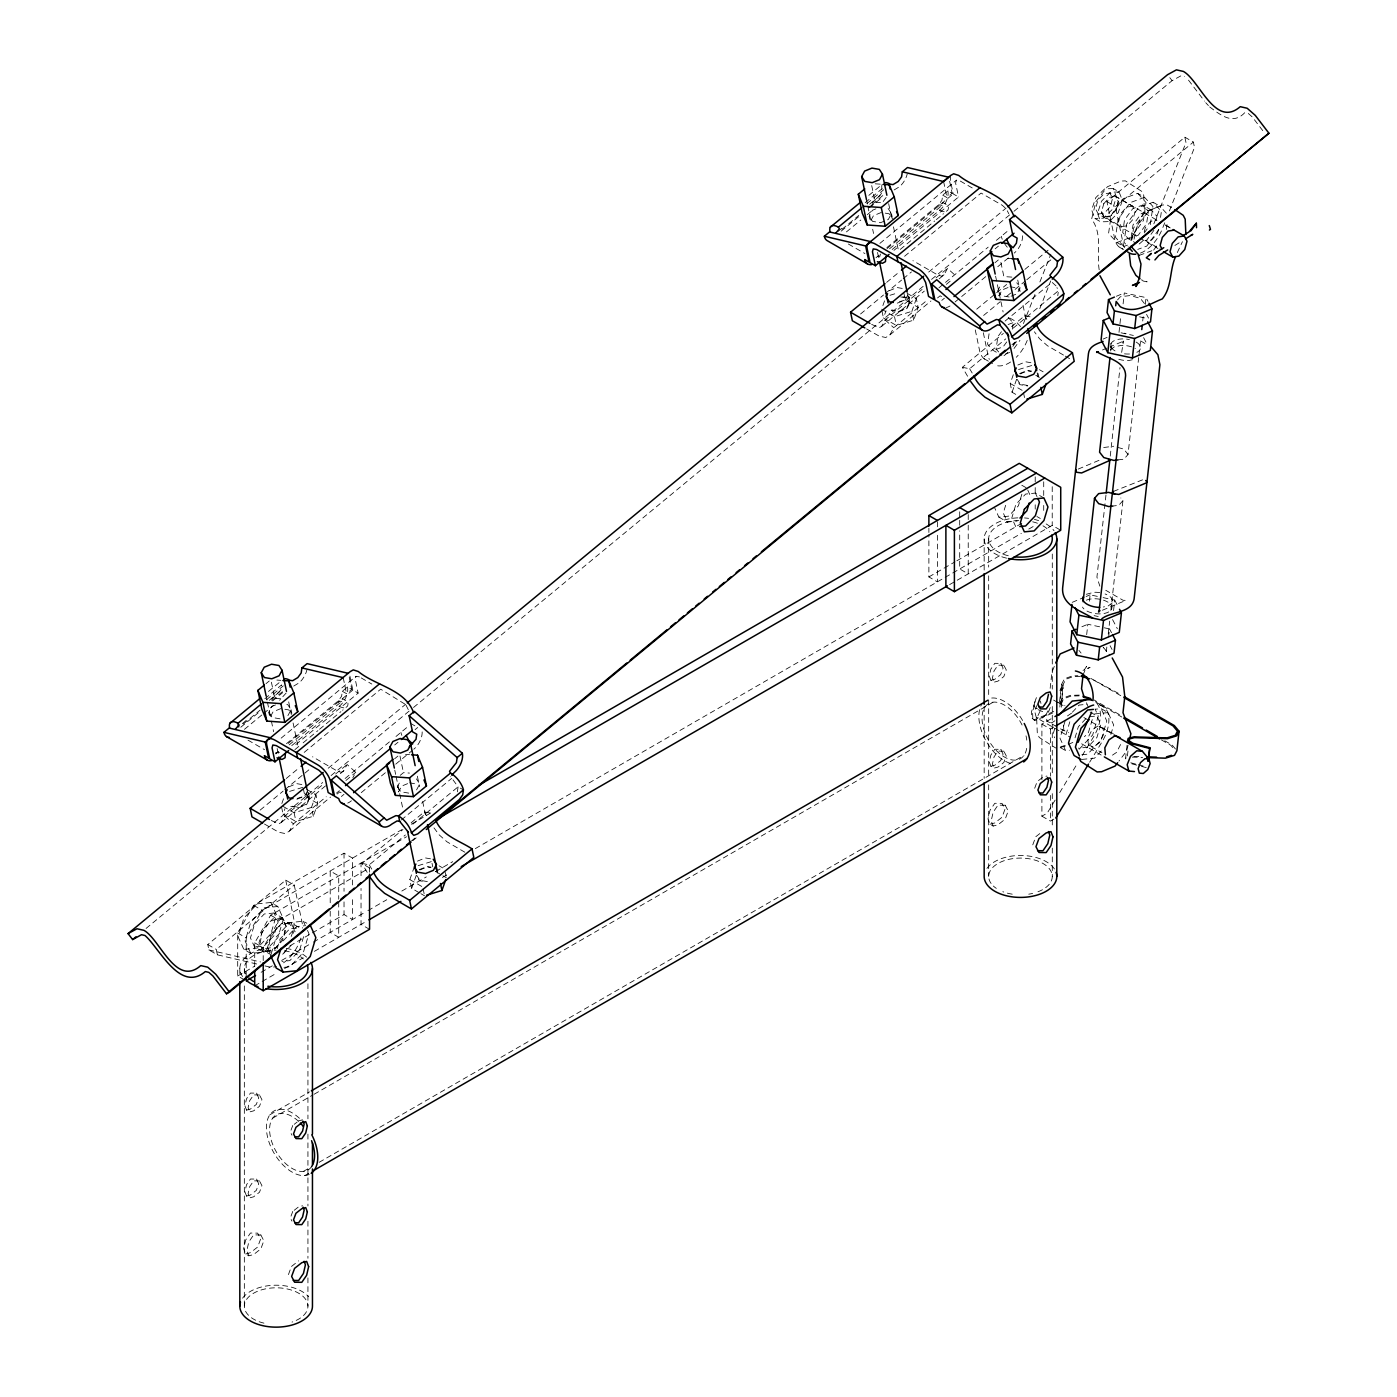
<?xml version="1.0" encoding="UTF-8"?>
<svg xmlns="http://www.w3.org/2000/svg" width="1397" height="1397" viewBox="0 0 1397 1397"><rect width="100%" height="100%" fill="white"/><g stroke="black" fill="none" stroke-linecap="round" stroke-linejoin="round"><path stroke-width="0.75" stroke-dasharray="5 3.75" d="M244.492 979.908L237.7 975.979L237.7 933.004L253.643 905.378L344.029 853.2L352.533 858.107L352.533 885.628M246.204 976.59L246.204 937.911L262.147 910.285L401.83 829.643M254.708 966.462L254.708 942.835L270.651 915.21L406.562 836.733M263.212 960.63L263.212 947.742L279.173 920.117L369.559 867.921L369.559 872.165M330.216 911.228L330.216 932.393L338.72 937.3L338.72 901.309M330.216 902.759L330.216 870.995L338.72 875.919L338.72 899.197M937.387 535.278L937.387 581.851L928.883 576.926L928.883 534.597M928.883 532.484L928.883 528.241M937.387 526.809L937.387 520.452M349.914 676.113L352.83 690.031L358.138 693.104L293.58 746.452M950.624 175.481L950.309 180.003L953.225 193.921L958.534 196.994L893.975 250.342M1050.16 688.337L1051.941 672.184L1054.945 664.815M1059.572 701.87L1061.476 684.547L1064.497 678.732L1072.582 675.834L1077.89 675.711M1059.869 707.057L1061.476 684.547M1062.977 684.74L1061.388 707.284L1062.977 684.74L1065.841 679.239L1073.28 676.585L1081.261 676.375M1110.615 347.696L1111.086 343.365M1110.72 350.996L1111.436 344.535M1089.416 601.164L1090.114 594.825L1098.321 596.589M1119.014 332.364L1120.865 315.478M1086.674 634.657L1087.826 624.267L1099.666 626.799M1123.101 303.865L1124.306 292.951L1146.011 297.596L1147.985 301.368M1105.97 495.009L1096.924 577.118L1099.858 586.164M1110.248 456.12L1120.01 367.533M1121.669 352.393L1123.485 341.025L1122.647 342.317L1124.009 340.938L1110.318 346.683M1106.826 647.021L1106.354 651.334L1103.193 647.317M1108.24 634.098L1109.672 621.194M1110.859 610.419L1122.944 500.615L1120.831 497.943M1117.879 459.927L1123.904 459.176L1128.025 454.479L1138.695 357.597M1138.922 355.449L1140.825 338.214M1142.711 320.996L1143.2 316.682M1111.436 609.441L1112.152 602.928A15.035 7.439 6.3 0 0 1105.097 593.969M1108.624 637.242L1109.532 628.912L1101.639 627.236M1145.278 304.354L1146.011 297.596M1113.566 610.646L1114.719 600.099L1100.365 597.025M1127.047 745.23L1125.371 760.387L1126.052 757.82M1127.414 755.952L1128.374 747.29M293.545 933.266L294.138 929.092L288.428 922.841L279.906 917.934L270.023 921.566L261.745 932.952L259.929 945.42L265.657 951.671L272.467 955.6M342.317 691.253L346.561 693.715L351.765 689.42L347.504 686.957L342.317 691.253L341.584 696.3L338.231 700.91L285.721 744.304M457.36 791.855L458.094 786.825L450.672 776.662M868.864 195.353L882.275 184.264A15.035 6.653 50.4 0 0 881.978 188.805L881.245 193.834L871.501 203.735M942.713 195.143L946.956 197.606L952.16 193.31L947.899 190.848L942.713 195.143L941.98 200.19L938.627 204.8L886.117 248.195M989.059 333.796L987.557 344.186L993.284 350.437L1001.789 355.344M1012.354 329.186L1013.262 322.951L1007.534 316.7L1016.038 321.607L1021.766 327.858M1057.756 295.745L1058.245 292.392M1131.203 237.438L1133.002 224.969L1141.279 213.584L1151.18 209.952L1156.908 216.203L1156.297 220.359M1131.78 240.214L1133.543 228.113L1145.592 211.541L1159.999 206.25L1168.329 215.348M1150.29 224.603L1152.909 206.442L1144.58 197.344L1137.664 193.362L1123.258 198.636L1111.209 215.225L1108.572 233.386L1116.919 242.484L1123.817 246.466L1127.431 245.156M1160.54 217.408L1161.413 211.366L1153.084 202.251L1138.677 207.542L1126.628 224.131L1123.991 242.275L1128.165 246.832M1166.285 229.475L1167.455 221.407M1034.356 704.891L1032.575 712.208L1032.837 718.669M1134.05 239.166L1137.368 225.668L1148.893 210.685L1162.356 205.027L1166.827 204.8L1171.612 207.577M1128.043 745.3L1126.628 751.08L1118.945 761.068M279.487 752.319L275.873 752.442L276.606 756.004M289.144 744.898L341.671 701.504L342.422 698.622L347.748 701.696A15.035 6.653 50.4 0 1 347.451 706.218L342.527 710.287M359.431 676.899L355.991 676.288L355.222 679.186L358.138 693.104M880.459 254.044L879.691 256.926L876.268 256.332M889.54 248.788L942.067 205.394L942.818 202.513L948.144 205.586A15.035 6.653 50.4 0 1 947.847 210.109L942.923 214.178M972.225 187.949L959.826 180.789L956.386 180.178L955.618 183.077L958.534 196.994M1103.84 203.648L1101.412 212.204L1104.136 217.443L1110.248 216.518L1116.168 209.952L1118.421 201.605L1115.505 196.383L1132.513 206.197L1135.167 211.296L1132.984 219.399L1127.239 225.755L1121.32 226.663L1104.311 216.832L1101.657 211.75M1118.141 201.465L1115.959 209.567L1110.231 215.941L1104.311 216.832M1144.23 231.64L1145.313 227.589L1151.058 221.215L1156.978 220.324M1158.532 229.475L1157.432 233.526L1151.704 239.882L1145.784 240.79L1161.099 249.626M271.228 953.837L276.274 936.863L289.808 922.561L303.341 921.234L306.799 923.225M277.13 948.755L280.029 939.028L289.808 928.708L299.569 927.748L291.065 922.823L281.286 923.801L271.524 934.122L267.473 947.742L269.9 953.103M303.62 936.688L299.569 950.309L289.808 960.63L281.984 961.415M1005.63 505.295L1003.308 513.083L1007.359 522.041L1017.138 521.064M1021.871 494.154L1018.396 505.836L1008.634 516.157L998.855 517.117L994.804 508.176M1054.752 728.57L1053.076 734.228L1054.683 737.756M1065.038 721.236L1059.991 738.21L1065.597 750.608L1069.456 750.224M1065.981 734.752L1069.823 721.795M1075.044 737.808L1078.344 726.702L1086.307 718.302M1092.279 719.577L1088.42 732.534L1084.439 736.743M1110.877 734.438L1113.688 725.008L1108.083 712.627L1101.168 708.628L1095.37 709.205M281.862 803.502L284.412 796.22M306.729 789.41L315.949 794.736L317.783 803.519L313.312 816.25L295.954 821.558L283.05 814.102L284.971 808.636M313.312 816.25L311.479 807.466L315.949 794.736M419.048 892.613L411.661 888.352L409.827 879.569L414.298 866.838M411.661 888.352L416.131 875.622L419.432 880.739L425.369 881.769M882.887 305.576L884.807 300.111M907.124 293.3L916.345 298.626L918.178 307.41L913.708 320.14L896.35 325.449L883.445 317.992L886.012 310.71M913.708 320.14L911.874 311.356L916.345 298.626M1015.741 394.373L1012.057 392.243L1010.223 383.459L1014.065 372.545M1012.057 392.243L1016.527 379.513L1019.827 384.629L1027.738 385.991M292.759 1125.476L290.332 1132.041L291.956 1135.185M292.759 1211.426L290.332 1217.992L291.956 1221.135M288.428 1274.605L291.414 1266.503L298.626 1260.845M1034.688 702.307L1037.115 695.723M1034.688 788.257L1037.115 781.674L1042.965 777.081L1046.894 776.034M1032.767 844.853L1035.753 836.751L1040.084 833.363M1037.307 704.612L1034.671 711.317L1036.33 717.639L1058.996 730.718M1050.23 707.581L1048.256 712.627L1041.97 718.18L1036.33 717.639M1023.425 323.598L1035.177 293.859M1039.892 281.967L1050.858 254.202M1039.77 308.685L1050.736 280.919M1153.852 223.834L1185.983 142.546L1184.866 137.185L1106.913 201.605L1114.754 239.079A30.07 17.358 -60 0 0 1122.839 248.945M1164.714 222.804L1162.356 228.759A30.07 17.358 -60 0 1 1139.62 253.398M1169.411 210.912L1194.505 147.453L1193.37 142.092L1184.866 137.185M1083.059 674.995L1086.604 666.299L1084.351 669.827L1090.062 667.382L1083.042 670.35M1130.889 240.528L1144.387 210.51L1143.724 195.213L1141.751 191.372L1125.353 180.859L1120.883 181.086L1107.419 186.744L1095.894 201.727L1091.633 219.085C1103.211 235.133 1095.999 253.625 1099.474 271.42M1177.304 252.578L1182.438 241.698M1040.084 711.108L1036.661 718.355L1037.325 733.652L1039.298 737.494L1055.695 747.989M1047.994 710.863L1046.353 714.024L1046.877 720.992L1058.786 727.872M1120.569 744.531L1116.482 752.442L1110.196 756.685M1060.079 702.586L1062.349 698.221L1070.434 695.339L1079.27 695.095M1060.847 704.228L1063.693 698.744L1071.132 696.073L1079.113 695.863M280.937 708.558L273.079 711.772L269.9 717.674L268.783 712.313L271.961 706.411L277.846 704.001M287.904 715.631L291.082 709.711L287.73 704.577L283.766 703.896M306.764 788.257L308.964 798.805L305.995 804.305L298.679 807.291L291.275 806.017M296.897 799.259L304.738 796.046L307.916 790.143L309.715 798.717L306.537 804.62L298.679 807.815L290.768 806.453M407.627 783.647L401.742 786.057L398.564 791.959L397.447 786.598L400.625 780.696M416.568 789.899L419.746 783.996L416.393 778.862M881.332 212.449L873.474 215.662L870.296 221.564L869.178 216.203L872.357 210.301L878.242 207.891M888.125 208.467L891.478 213.601L888.3 219.521L880.459 222.717L872.531 221.355L869.178 216.203M897.293 303.149L905.134 299.936L908.312 294.034L910.111 302.608L906.932 308.51L899.074 311.706L891.164 310.344M907.596 294.261L909.36 302.695L906.391 308.196L899.074 311.182L891.67 309.907M1008.023 287.538L1002.138 289.947L998.96 295.85L997.842 290.489L1001.02 284.586M271.262 820.493L278.789 823.828L281.251 822.484L284.744 816.04L322.497 784.852M264.47 824.038L278.754 832.228L285.39 833.607L289.511 831.023L293.405 823.863L326.234 796.744M340.327 773.659L343.61 770.952L347.12 764.508L355.781 772.331L352.847 777.692M871.658 324.383L879.184 327.719L881.647 326.374L885.139 319.93L924.535 287.38M866.646 328.941L879.15 336.101L885.785 337.498L889.906 334.913L893.801 327.754L926.63 300.617M939.081 278.911L944.005 274.842L947.515 268.399L956.177 276.222M1055.137 800.097L1047.226 813.106L1041.9 816.18L1041.9 799.049M1059.659 792.658L1077.751 762.884M1082.273 755.445L1093.572 736.848A30.07 17.358 -60 0 0 1096.523 702.988L1105.027 707.912M1089.643 762.221L1102.076 741.755A30.07 17.358 -60 0 0 1097.431 704.612M1035.125 701.678L1031.51 711.597L1031.772 718.058L1034.967 720.485L1055.032 712.051M286.158 693.017L279.627 700.264M284.062 952.964L288.795 946.45M883.218 201.517L886.554 196.907M1001.422 331.753L997.877 336.625L996.061 349.093L998.925 352.219M1006.731 341.933L1003.186 346.805L993.284 350.437M1014.047 348.464L1019.967 340.327M1144.265 232.897L1147.88 227.921M1153.922 230.295L1146.815 240.057L1142.868 241.506M1158.794 229.527L1146.745 246.099L1137.734 249.399M1153.66 250.08L1157.275 245.121M1059.886 690.362L1062.017 687.568M1061.179 690.886L1063.536 687.795M1117.548 299.918L1120.289 296.793L1130.33 295.518L1140.406 298.417L1144.614 303.76M1122.944 500.615L1118.822 505.295L1112.798 506.063M1103.665 203.84L1109.585 197.274L1115.697 196.348M283.172 940.845L296.705 926.56L304.441 925.792M282.683 954.238L291.065 945.402M1072.355 712.208L1079.13 705.066L1086.866 704.298M1079.13 749.263L1092.664 734.979L1098.269 716.12L1095.056 709.03M1101.307 751.027L1094.55 758.169L1081.016 759.514M1086.272 594.301L1093.729 592.311A15.035 7.439 6.3 0 1 1101.482 592.922M266.006 683.657L269.254 680.985M268.468 691.463L281.88 680.374M264.819 698.762L281.583 684.914L280.849 689.943L271.105 699.845M865.214 202.652L881.978 188.805M266.495 699.74L283.259 685.875M866.891 203.613L883.655 189.765M269.219 700.334L282.631 689.245M869.615 204.224L883.026 193.135M242.327 723.629L247.112 719.665M837.921 231.483L842.723 227.519M243.305 723.995L260.069 710.147M271.804 700.438L283.539 690.747M842.024 229.265L858.788 215.417M872.199 204.329L883.934 194.637M868.707 207.629L875.186 202.268L881.175 202.687M240.79 727.243L260.907 710.619M272.642 700.927L282.7 692.615M841.186 231.134L859.626 215.906M869.685 207.594L883.096 196.506M244.44 729.339L262.025 714.81M263.631 713.483L273.218 705.555M846.425 231.902L860.831 220.01M867.223 214.736L873.614 209.445M281.146 738.14L355.991 676.288M879.883 243.392L956.386 180.178M275.611 753.839L278.579 751.376M288.271 743.379L352.83 690.031M876.006 257.729L878.975 255.267M887.025 248.614L953.225 193.921M291.763 745.596L339.349 706.253A15.035 8.679 -60 0 0 347.504 686.957M892.159 249.487L939.744 210.144A15.035 8.679 -60 0 0 947.899 190.848M294.924 749.613L301.49 744.199M303.132 742.837L317.905 730.631M319.546 729.269L340.885 711.649M900.244 249.434L934.715 220.97M936.357 219.608L941.281 215.54M304.179 752.389L380.7 689.175L404.676 703.948M904.575 256.28L981.096 193.065L1002.348 205.342L1006.434 209.079L1008.791 213.758M286.263 778.478L299.395 767.617M886.658 282.369L899.79 271.507M260.156 810.103L283.137 791.104M284.778 789.759L311.042 768.053M860.552 313.993L883.533 294.994M885.174 293.649L901.589 280.081M903.23 278.719L911.438 271.944M328.225 768.228L405.601 704.298M928.691 272.048L1006.067 208.118M146.074 928.446L322.69 782.512M331.089 775.562L411.836 708.855M413.512 707.476L923.155 286.35M931.555 279.4L1012.301 212.693M1013.978 211.296L1172.083 80.659L1180.989 75.805L1184.464 76.591M335.629 773.99L347.12 764.508M936.025 277.881L947.515 268.399M281.251 822.484L325.553 785.865M881.647 326.374L924.308 291.117M345.111 778.496L389.431 741.877M395.997 736.463L408.343 726.248M938.941 287.817L943.866 283.748M945.507 282.386L988.185 247.129M996.393 240.336L1008.739 230.138M345.932 780.469L355.781 772.331M946.328 284.359L951.252 280.291M289.511 831.023L330.53 797.111M889.906 334.913L930.926 301.001M336.433 793.129L339.401 790.667M394.74 744.95L398.023 742.244M995.135 248.841L998.418 246.134M337.131 794.055L339.733 791.907L342.562 793.531M415.084 729.636L417.686 727.488M937.527 297.945L940.129 295.797L942.958 297.421M341.392 796.5L343.976 794.352M941.788 300.39L944.372 298.242M394.618 758.798L397.901 756.091M995.013 262.688L998.296 259.982M361.264 792.64L385.886 772.297M395.735 764.159L412.15 750.591M955.094 301.944L960.018 297.875M961.66 296.531L986.282 276.187M997.772 266.687L1009.263 257.188M400.223 775.335L403.454 772.663L409.461 773.082M256.681 963.982L217.391 954.832L208.886 949.925L207.769 944.564L285.739 880.145L294.243 885.052L302.084 922.544A30.07 17.358 -60 0 1 302.555 928.114M976.747 309.156L994.996 294.069M996.655 292.706L1006.608 284.482M1024.857 269.411L1048.082 250.22M217.391 954.832L216.273 949.471L294.243 885.052M983.61 315.443L1000.182 301.735M1006.818 296.251L1013.454 290.768M1015.113 289.389L1025.066 281.164M1026.725 279.802L1051.609 259.231M1124.48 247.74A30.07 17.358 -60 0 1 1123.258 244.004L1115.417 206.512L1193.37 142.092M401.358 819.952L451.65 778.391M1005.107 321.066L1052.046 282.281L1056.149 286.018M367.184 872.339L361.945 863.433L402.965 829.521M411.172 822.746L424.304 811.901L431.621 813.281M967.58 376.23L962.341 367.324L1003.36 333.412M1011.568 326.636L1024.699 315.774L1030.183 316.822M412.831 824.23L458.094 786.825L463.42 789.881M1013.227 328.103L1058.489 290.698L1056.918 287.59M361.945 863.433L369.245 864.83L405.357 834.987M962.341 367.324L969.64 368.721L1005.753 338.877M411.521 840.889L414.874 838.113M1011.987 344.71L1015.357 341.933M412.796 840.662L416.166 837.886M1013.262 344.5L1016.632 341.706M1110.371 349.861L1114.212 346.91L1120.918 345.443A15.035 7.439 6.3 0 1 1135.394 348.534M1112.152 602.928L1108.31 605.896L1103.386 606.997M294.226 1124.323L297.159 1122.018M294.226 1210.273L298.626 1206.816L302.538 1205.768M1054.857 720.8L1051.697 722.913L1046.877 720.992M1067.448 715.928L1073.752 711.684M1174.877 245.47L1182.037 241.017M894.132 189.957L899.336 186.814A15.035 8.679 -60 0 0 907.229 174.031M293.737 686.067L298.941 682.923A15.035 8.679 -60 0 0 306.834 670.141M411.259 824.213L433.873 811.151M237.7 975.979L254.481 966.287M289.93 945.821L310.448 933.982M312.317 932.899L344.029 914.581L352.533 919.505L352.533 896.21M928.883 576.926L954.989 561.856M956.858 560.773L1022.15 523.072M261.134 972.277L272.328 965.816M281.653 960.42L311.496 943.202M313.365 942.119L366.014 911.717M367.9 910.634L386.742 899.755M401.83 891.042L426.329 876.897M435.759 871.449L452.715 861.67M475.329 848.608L1021.329 533.375M1028.786 529.061L1036.26 524.766M254.708 985.811L260.313 982.58M262.165 981.497L277.095 972.871M284.551 968.575L303.219 957.801M314.412 951.34L366.992 920.99M442.378 877.456L448.035 874.19M949.611 584.61L1052.22 525.359L1060.725 530.266M269.848 1114.789L309.54 1091.878M272.607 1118.211L312.963 1094.916M314.185 1094.218L993.284 702.132M1041.9 779.77L1041.9 724.1L1053.076 717.639M1041.9 724.1L1050.422 729.007L1054.141 726.859M303.324 1171.437L308.999 1168.154M319.127 1162.321L1024.001 755.358M304.93 1175.541L308.702 1173.358M1041.9 816.18L1050.422 821.087L1055.73 818.031M944.005 274.842L941.543 276.187L937.544 274.877L912.922 260.663M343.61 770.952L341.147 772.297L337.148 770.987L312.526 756.772M1116.395 296.269L1124.306 292.951M1103.089 339.069L1107.07 337.393M1102.477 349.983L1108.362 347.521M1078.257 469.06L1101.727 459.194M1113.514 491.377L1143.025 479.642M1072.197 602.351L1084.142 597.34M1086.133 596.502L1090.114 594.825M1102.425 610.227L1125.912 600.361L1123.136 600.308L1105.76 590.285M1081.889 626.764L1087.826 624.267M1053.775 711.527L1033.92 719.874L1034.967 720.485M1060.166 747.779L1073.629 742.121M889.191 290.733L897.031 287.52L902.968 288.55M1011.079 296.199L1016.964 293.789L1020.142 287.887L1016.789 282.753M1017.854 365.019L1025.695 361.806L1031.65 362.836M1019.635 373.575L1027.494 370.38L1031.457 371.061M1020.177 373.89L1027.494 370.886L1031.196 371.532M288.795 786.843L296.635 783.63L302.573 784.66M417.459 861.128L425.299 857.915L431.254 858.945M419.24 869.685L427.098 866.489L431.062 867.17M419.781 869.999L427.098 866.996L430.8 867.642M1144.58 197.344L1130.173 202.635L1118.124 219.207L1115.487 237.368L1123.817 246.466M1151.18 209.952L1142.676 205.045L1132.775 208.659L1124.498 220.062L1122.699 232.531L1128.409 238.782L1135.22 242.711M1116.919 242.484L1131.326 237.193L1143.375 220.621L1145.994 202.46L1137.664 193.362M1128.409 238.782L1138.311 235.15L1146.588 223.764L1148.386 211.296L1142.676 205.045M1139.236 255.372L1151.844 250.744M1008.128 324.506L1016.038 321.607M1005.753 353.895L1009.717 352.446M288.428 922.841L278.527 926.473L270.25 937.858L268.434 950.344L271.297 953.47M265.657 951.671L275.558 948.057L283.835 936.654L285.634 924.185L279.906 917.934M889.941 295.291L897.66 292.933M899.493 301.717L905.273 299.953L918.178 307.41M881.612 309.208L894.517 316.665L911.874 311.356M1018.553 369.541L1032.051 365.42M289.546 791.4L303.044 787.279M297.177 798.42L304.878 796.063L317.783 803.519M283.067 806.383L294.121 812.775L311.479 807.466M418.157 865.651L431.656 861.53M990.892 680.322L994.804 679.274L1000.654 674.681L1003.081 668.098L1000.654 663.4L994.804 663.313L990.892 669.041L989.268 676.078L990.892 680.322L994.07 682.173L997.999 681.125L1003.849 676.515L1006.277 669.949L1003.849 665.234L1000.654 663.4M990.892 766.272L994.804 765.224L1000.654 760.632L1003.081 754.048L1000.654 749.351L994.804 749.263L990.892 754.991L989.268 762.029L990.892 766.272L994.07 768.106L997.999 767.075L1003.849 762.465L1006.277 755.899L1003.849 751.184L1000.654 749.351M989.984 824.213L994.804 822.938L1002.016 817.28L1005.002 809.177L1002.016 803.38L994.804 803.292L989.984 810.33L987.993 818.991L989.984 824.213L993.18 826.064L997.999 824.771L1005.211 819.113L1008.197 811.011L1005.211 805.231L1002.016 803.38M246.536 1110.074L250.447 1109.026L256.315 1104.416L258.742 1097.85L256.315 1093.135L250.447 1093.065L246.536 1098.775L244.912 1105.83L246.536 1110.074L249.731 1111.907L253.643 1110.859L259.51 1106.267L261.938 1099.683L259.51 1094.986L256.315 1093.135M298.626 1120.865L302.538 1119.818M246.536 1196.024L250.447 1194.976L256.315 1190.366L258.742 1183.8L256.315 1179.085L250.447 1179.016L246.536 1184.726L244.912 1191.781L246.536 1196.024L249.731 1197.858L253.643 1196.81L259.51 1192.217L261.938 1185.634L259.51 1180.936L256.315 1179.085M245.645 1253.965L250.447 1252.672L257.659 1247.015L260.663 1238.929L257.659 1233.132L250.447 1233.027L245.645 1240.082L243.637 1248.743L245.645 1253.965L248.823 1255.816L253.643 1254.523L260.855 1248.866L263.841 1240.763L260.855 1234.965L257.659 1233.132M1132.356 359.762L1128.793 360.496A15.035 7.439 6.3 0 1 1117.425 358.837M1156.472 219.888L1109.847 192.978L1103.735 193.904L1097.815 200.47L1095.562 208.817L1098.304 214.073L1157.903 248.491M1132.513 206.197L1126.593 207.105L1120.865 213.462L1118.683 221.564L1121.32 226.663M1098.304 214.073L1104.398 213.147L1110.318 206.581L1112.571 198.234L1109.847 192.978M1103.7 447.511L1113.741 446.237M1043.926 497.996L1035.421 493.089L1025.642 494.049L1015.863 504.369L1011.812 517.99L1015.863 526.948M1094.55 713.954L1108.083 712.627M1089.485 716.713L1096.924 715.98L1100.784 724.484L1096.924 737.441L1087.634 747.255L1078.344 748.181M1060.62 746.417L1066.417 745.841M1081.837 754.747L1087.634 754.17L1101.168 739.886L1106.773 721.027L1101.168 708.628M270.896 902.497L257.362 903.842L243.829 918.126L238.223 937.003L243.829 949.384L250.744 953.383L264.277 952.038L277.811 937.754L283.416 918.894L277.811 906.496L270.896 902.497L276.501 914.895L270.896 933.755L257.362 948.039L243.829 949.384M277.811 906.496L264.277 907.84L250.744 922.125L245.139 940.984L250.744 953.383M274.056 913.009L264.277 913.97L254.498 924.29L250.447 937.911L254.498 946.869L263.02 951.776L272.782 950.816L282.561 940.495L286.612 926.875L282.561 917.916L274.056 913.009L278.108 921.95L274.056 935.571L264.277 945.891L254.498 946.869M282.561 917.916L272.782 918.877L263.003 929.197L258.969 942.835L263.02 951.776M283.993 967.353L289.808 966.776L303.341 952.492L308.947 933.615L307.34 930.088M1113.287 188.578L1104.695 188.839L1095.737 197.693L1091.651 209.952L1094.846 218.456L1100.696 221.844L1109.288 221.599L1118.246 212.728L1122.332 200.47L1119.137 191.965L1113.287 188.578L1116.482 197.082L1112.396 209.358L1103.438 218.211L1094.846 218.456M1119.137 191.965L1110.545 192.21L1101.587 201.063L1097.501 213.339L1100.696 221.844M1003.849 665.234L997.999 665.164L994.07 670.874L992.464 677.929L994.07 682.173M1003.849 751.184L997.999 751.115L994.07 756.825L992.464 763.88L994.07 768.106M1005.211 805.231L997.999 805.126L993.18 812.163L991.172 820.842L993.18 826.064M259.51 1094.986L253.643 1094.899L249.731 1100.626L248.107 1107.664L249.731 1111.907M259.51 1180.936L253.643 1180.849L249.731 1186.577L248.107 1193.614L249.731 1197.858M260.855 1234.965L253.643 1234.878L248.823 1241.916L246.832 1250.594L248.823 1255.816M1133.788 756.423L1142.065 756.685M1132.251 757.122L1142.606 757.453M875.255 183.81L881.263 184.229M1007.918 258.375L1011.917 258.672M1011.847 277.112L1003.849 276.554L1000.374 259.894M276.868 680.06L280.867 680.339M280.78 698.797L274.79 698.378L271.315 681.719M405.532 754.345L409.531 754.624M1034.636 706.044L1035.247 708.401L1037.36 708.611M1042.686 711.667L1035.247 708.401M885.279 213.13L889.243 213.828L892.596 218.962M1009.996 286.734L1017.907 288.096L1020.142 291.536M1009.123 297.002L1001.195 295.64L997.842 290.489M902.794 296.775L906.758 297.456L910.111 302.608M900.681 296.932L906.234 297.893L909.36 302.695M1027.738 385.467L1020.334 384.192L1017.208 379.39M284.883 709.239L288.847 709.938L291.082 713.361M280.064 718.826L272.136 717.464L268.783 712.313M409.6 782.844L417.511 784.223M408.727 793.112L400.799 791.75L397.447 786.598M427.342 881.577L419.938 880.302L416.812 875.5M942.067 205.394L938.627 204.8L939.744 210.144A15.035 6.653 50.4 0 0 944.774 211.785M341.671 701.504L338.231 700.91L339.349 706.253A15.035 6.653 50.4 0 0 344.378 707.895M1124.358 333.202L1125.982 333.516M1142.99 280.989L1147.129 281.827L1141.349 279.854M1139.62 316.84L1145.767 318.149M1121.058 332.8L1133.369 335.437M1094.113 615.64L1098.217 616.514M208.886 949.925L260.575 961.957M264.941 965.903L269.08 966.881A30.07 17.358 -60 0 0 276.501 966.41M1130.767 762.779L1136.407 764.264M1138.293 764.753L1145.802 766.726M1131.832 763.845L1139.498 765.87M1141.419 766.359L1147.181 767.879M1117.757 447.389L1123.817 449.135L1128.025 454.479M1090.795 678.401L1120.516 694.501M1056.726 701.87L1064.951 705.764M1113.234 733.635L1098.199 725.811L1091.913 730.055L1087.826 737.965L1088.35 744.933L1101.971 752.791M1060.498 728.85L1068.722 732.744M1088.35 744.933L1093.17 746.854L1099.474 742.628L1103.543 734.7L1103.019 727.732M1153.084 202.251L1159.999 206.25M1169.446 227.379L1163.893 224.184L1173.986 230.138M1106.913 201.605L1115.417 206.512M1119.154 247.025L1125.965 250.954M1140.616 340.938L1147.845 345.111M848.381 244.021L864.918 253.555M1039.42 369.681L1043.122 371.812M1035.736 375.269L1039.42 377.4M984.029 358.68L992.534 363.587M1010.223 383.459L1023.128 390.916M1021.801 485.23L1026.9 488.164M1036.906 516.523L1040.311 518.479M998.855 517.117L1007.359 522.041M1093.694 680.077L1122.035 696.422M1092.402 699.006L1120.219 715.054M1164.731 740.759L1172.153 745.038L1175.715 749.298M1095.335 701.748L1121.774 717.01M1161.448 739.921L1170.896 745.369L1174.213 749.333M1090.131 712.051L1096.924 715.98M1053.652 700.107L1063.1 705.555M1083.862 717.534L1089.52 720.817M1091.406 721.9L1112.187 733.896M1060.882 731.801L1070.329 737.249M1081.645 743.798L1102.425 755.777M1060.41 747.605L1065.597 750.608M361.194 677.912L371.829 684.059M411.312 723.803L414.857 725.846M247.985 740.131L264.522 749.665M439.025 865.791L442.727 867.921M435.34 871.379L446.394 877.77M409.827 879.569L422.732 887.025M420.881 893.678L424.566 895.809M369.559 867.921L361.037 863.014L361.037 877.84M369.559 929.319L361.037 924.412L361.037 888.422M253.643 905.378L262.147 910.285M270.651 915.21L279.173 920.117M237.7 933.004L246.204 937.911M254.708 942.835L263.212 947.742M207.769 944.564L216.273 949.471M1063.484 355.065L1047.366 345.688L1039.578 338.738L1034.374 331.77M1065.265 356.113L1070.643 359.239M464.869 852.222L446.97 841.797L439.182 834.865L433.978 827.88M1209.697 106.958C1220.559 114.903 1232.73 125.468 1244.797 112.651L1248.254 113.419L1252.306 116.981L1264.722 133.221M885.139 319.93L893.801 327.754M284.744 816.04L293.405 823.863M1205.751 102.714L1208.388 105.543M1103.403 647.475L1109.707 654.983M1078.955 650.373L1081.068 653.063M1188.515 80.153L1204.511 101.108M1169.813 77.673L1172.083 80.659M435.026 867.851L438.379 873.003L437.663 869.563M306.362 793.566L309.715 798.717M305.838 794.002L308.964 798.805M1024.699 315.774L1026.795 319.354M969.64 368.721L972.871 374.204M424.304 811.901L426.399 815.464M369.245 864.83L372.475 870.314M1146.553 314.36L1148.526 318.132M1143.619 337.637L1147.443 344.954M1114.719 600.099L1118.543 607.416M1112.571 619.587L1117.356 628.737M1109.532 628.912L1111.506 632.684M1110.074 645.676L1112.047 649.448M406.038 705.188L408.395 709.868M1035.421 493.089L1037.028 496.668M1027.721 489.963L1030.951 497.122M303.341 921.234L306.537 928.307M291.065 922.823L295.116 931.782M1086.447 702.726L1088.682 708.017M1040.328 701.015L1040.957 703.372M1038.058 373.453L1038.774 376.876M1017.749 280.064L1019.95 290.593M1023.041 305.349L1026.568 322.201M1037.15 372.755L1038.023 376.963M1023.495 392.662L1024.595 397.935M995.607 276.169L1003.098 311.985M983.331 332.748L988.133 355.659A30.07 17.358 -60 0 0 989.355 359.413M949.628 181.261L952.16 193.31M975.263 329.919L979.629 350.752A30.07 17.358 -60 0 0 987.714 360.601M943.604 181.54L946.956 197.606M891.478 213.601L892.229 217.181M888.649 203.665L891.723 218.421M893.486 226.855L898.341 250.028M903.807 292.933L905.273 299.953M871.711 185.609L875.186 202.268M894.517 316.665L896.35 325.449M866.507 199.771L867.38 203.997M867.816 206.092L870.907 220.848M872.671 229.265L873.562 233.491M877.526 252.438L878.853 258.759M881.978 310.972L883.445 317.992M445.294 872.496L446.027 876.006M417.354 776.173L419.554 786.703M422.645 801.459L425.736 816.197M436.755 868.864L437.628 873.073M432.022 863.294L432.756 866.804M399.979 756.004L403.454 772.663M423.099 888.771L424.199 894.045M394.775 770.166L395.648 774.392M396.102 776.488L402.703 808.095M349.233 677.37L351.765 689.42M343.208 677.65L346.561 693.715M291.082 709.711L291.833 713.291M288.69 701.888L291.327 714.531M293.091 722.965L298.382 748.233M303.411 789.043L304.878 796.063M294.121 812.775L295.954 821.558M266.111 695.881L266.984 700.107M267.421 702.202L270.948 719.071M271.402 721.166L273.602 731.696M277.13 748.548L278.457 754.869M281.583 807.082L283.05 814.102M285.739 880.145L293.58 917.637A30.07 17.358 -60 0 1 291.013 936.933M1063.501 725.584L1063.903 730.806M1052.22 486.68L1052.22 525.359M1052.29 554.033L1052.29 689.088M1052.29 706.515L1052.29 776.226M1052.29 793.653L1052.29 828.508M1052.29 848.119L1052.29 876.443M1050.422 729.007L1050.422 776.121M1050.422 795.399L1050.422 821.087M1043.716 481.773L1043.716 496.808M1043.716 505.417L1043.716 511.861M1035.212 476.866L1035.212 485.458M1035.212 487.605L1035.212 496.197M1035.212 504.788L1035.212 509.102M988.674 538.771L988.674 567.095M988.674 575.808L988.674 697.802M988.674 699.984L988.674 776.226M988.674 784.939L988.674 876.443M984.169 538.771L984.169 571.46M984.169 706.515L984.169 778.408M968.226 514.585L968.226 523.054M968.226 525.167L968.226 573.87L959.704 568.946L959.704 530.843M959.704 511.791L959.704 518.147M959.704 520.26L959.704 528.73M344.029 853.2L344.029 891.303M344.029 901.886L344.029 914.581M307.934 983.767L307.934 1118.84M307.934 1134.085L307.934 1205.978M307.934 1221.222L307.934 1258.26M307.934 1277.871L307.934 1306.178M244.335 968.523L244.335 975.054M244.335 985.95L244.335 1306.178M239.813 968.523L239.813 977.236M311.566 1166.67A31.799 18.371 60 0 1 282.316 1160.208A31.799 18.371 60 0 1 271.158 1120.865A31.799 18.371 60 0 1 298.731 1121.477M1010.223 763.321A36.322 20.972 60 0 1 983.855 736.778A36.322 20.972 60 0 1 982.301 703.459M991.695 698.029A36.322 20.972 60 0 1 1023.215 721.585M1026.69 748.373A31.799 18.371 60 0 1 994.891 749.019A31.799 18.371 60 0 1 987.522 704.315A31.799 18.371 60 0 1 1023.25 727.54M1026.009 735.852A31.799 18.371 60 0 1 1026.778 740.148M309.243 1174.423A36.322 20.972 60 0 1 275.296 1155.197A36.322 20.972 60 0 1 270.704 1113.688A36.322 20.972 60 0 1 303.481 1122.455M245.715 973.866A31.799 18.371 0 0 1 276.135 950.152M284.394 950.781A31.799 18.371 0 0 1 303.271 958.936M263.963 1323.151A31.799 18.371 0 0 1 250.08 1295.648A31.799 18.371 0 0 1 299.604 1293.779A31.799 18.371 0 0 1 292.025 1322.086M242.589 976.538A36.322 20.972 0 0 1 276.135 947.55M286.228 948.371A36.322 20.972 0 0 1 308.51 959.023M242.589 1298.162A36.322 20.972 0 0 1 274.72 1285.223A36.322 20.972 0 0 1 308.51 1296.678M1008.302 555.744A31.799 18.371 0 0 1 989.286 535.191A31.799 18.371 0 0 1 1020.474 520.417M1032.645 521.814A31.799 18.371 0 0 1 1038.146 523.508M1042.965 525.796A31.799 18.371 0 0 1 1049.863 531.751M991.102 883.463A31.799 18.371 0 0 1 1007.045 859.801A31.799 18.371 0 0 1 1048.693 867.974A31.799 18.371 0 0 1 1036.364 892.351M1032.645 893.399A31.799 18.371 0 0 1 1028.733 894.167M1012.231 894.167A31.799 18.371 0 0 1 1002.819 891.705M996.323 888.37A31.799 18.371 0 0 1 993.354 886.03M1006.591 558.154A36.322 20.972 0 0 1 984.675 535.261A36.322 20.972 0 0 1 1018.483 517.833M1024.507 517.938A36.322 20.972 0 0 1 1028.576 518.339M1034.374 519.405A36.322 20.972 0 0 1 1038.617 520.61M1046.161 523.945A36.322 20.972 0 0 1 1054.037 530.755M986.928 868.41A36.322 20.972 0 0 1 1024.036 855.575A36.322 20.972 0 0 1 1056.097 872.339M1136.11 342.038A15.035 7.439 6.3 0 1 1136.198 352.62M1129.509 354A15.035 7.439 6.3 0 1 1121.756 353.389M1115.033 350.909A15.035 7.439 6.3 0 1 1112.571 341.689A15.035 7.439 6.3 0 1 1129.37 339.558M1086.325 600.186A15.035 7.439 6.3 0 1 1109.183 603.033A15.035 7.439 6.3 0 1 1103.351 613.615A15.035 7.439 6.3 0 1 1082.518 607.101M300.861 938.033A30.07 17.358 -60 0 1 283.556 962.83M1015.095 342.859A30.07 17.358 -60 0 1 1012.842 346.316M1007.761 352.358A30.07 17.358 -60 0 1 1003.5 356.078M1027.232 340.414A30.07 17.358 -60 0 1 1016.265 357.283M1010.59 361.998A30.07 17.358 -60 0 1 994.245 364.722M1142.886 240.703A30.07 17.358 -60 0 1 1138.625 244.423M351.415 800.778A15.035 8.679 -60 0 1 347.713 803.065M422.173 731.906A15.035 8.679 -60 0 1 413.791 749.229M401.865 735.363A15.035 6.653 50.4 0 1 400.922 732.395M949.995 305.978A15.035 8.679 -60 0 1 946.328 307.515M1007.272 247.199A15.035 6.653 50.4 0 1 1003.849 242.449M1002.26 239.254A15.035 6.653 50.4 0 1 1001.317 236.285M1022.569 235.796A15.035 8.679 -60 0 1 1014.187 253.119"/><path stroke-width="1.5" d="M246.204 976.59L246.204 980.886L255.529 975.508M254.708 970.758L254.708 985.811L263.212 990.717L369.559 929.319L369.559 874.278M263.212 990.717L263.212 962.777M928.883 526.128L928.883 515.545L1019.251 463.35L1060.725 487.291L1060.725 530.266L954.395 591.664L945.891 586.757L945.891 525.359L954.395 530.266L1044.781 478.088M954.395 591.664L954.395 530.266M285.372 753.28L285.075 757.75L282.002 759.427L276.99 757.803M885.768 257.17L885.471 261.641L882.398 263.317L877.386 261.693M1071.97 604.464L1070.05 621.857L1076.755 634.657L1101.36 639.931L1119.276 632.387L1121.424 612.899L1119.503 609.249M1109.218 317.905L1103.246 320.419L1101.098 339.908L1107.804 352.708L1132.408 357.981L1150.325 350.437L1152.473 330.949L1147.688 321.816M1075.969 629.261L1072.023 630.92L1070.591 643.912L1076.493 655.21L1098.217 659.855L1114.02 653.202L1115.452 640.21L1112.501 634.57M1114.422 297.107L1108.502 299.587L1107.07 312.596L1112.972 323.894L1134.696 328.539L1150.499 321.886L1151.931 308.894L1148.98 303.254M1076.755 634.657L1078.903 615.169L1075.079 607.852M1107.804 352.708L1109.934 333.219L1103.246 320.419M1076.493 655.21L1077.925 642.218L1072.023 630.92M1112.972 323.894L1114.404 310.885L1108.502 299.587M1083.112 601.67L1094.497 498.327L1098.618 493.63L1108.659 492.373L1114.701 494.101M1110.004 357.457L1099.579 452.191L1103.787 457.552L1113.863 460.434L1117.879 459.927M1115.697 305.786L1116.168 301.473L1120.377 306.834C1134.905 314.36 1149.067 304.057 1162.321 298.888C1172.31 286.542 1169.324 270.092 1175.645 256.542M1083.059 674.995L1081.54 688.756L1084.212 697.452M1106.197 492.844L1109.777 460.434L1108.45 459.019M1098.217 659.855L1099.649 646.863L1115.452 640.21M1134.696 328.539L1136.128 315.547L1151.931 308.894M1101.36 639.931L1103.508 620.443L1121.424 612.899M1132.408 357.981L1134.556 338.493L1152.473 330.949M1141.768 329.605L1142.24 325.291M1147.897 761.382L1149.836 747.727L1132.915 743.291L1129.09 740.794L1129.597 738.873L1134.399 737.633L1167.543 738.681L1176.658 735.852L1179.051 731.225L1174.301 725.549L1124.218 696.649M1148.404 760.719L1149.836 747.727M1179.051 731.225L1176.903 750.713L1174.51 755.34L1165.395 758.169L1146.745 757.576M348.394 673.354L307.096 663.627L301.909 667.923L301.176 672.97L297.823 677.58L292.619 680.706L289.965 680.339A15.035 6.653 50.4 0 0 284.953 678.698M409.391 746.592L416.009 739.275L416.743 734.228L412.499 731.784L409.129 715.718L414.333 711.422L462.355 753.262L457.151 757.558L456.417 762.605L449.537 771.301L450.533 773.047A15.035 6.653 50.4 0 1 463.42 789.881L462.686 794.928L459.334 799.538L417.755 833.887L413.756 835.354L411.434 832.839A15.035 6.653 50.4 0 0 398.564 815.988L395.927 815.621L386.707 820.214L336.363 775.841L331.176 780.137L334.529 796.203L338.79 798.647A15.035 8.679 -60 0 0 344.238 803.781M902.305 171.814L943.604 181.54L948.79 177.244L907.491 167.518L902.305 171.814L901.571 176.86L898.219 181.47L893.015 184.596L890.36 184.229A15.035 6.653 50.4 0 0 885.349 182.588M1006.626 239.341L1008.983 244.038L1013.069 247.775L1016.405 243.165L1017.138 238.119L1012.895 235.674L1009.525 219.608L1014.728 215.313L1062.75 257.153L1057.546 261.449L1056.813 266.495L1049.933 275.192L1050.928 276.92A15.035 6.653 50.4 0 1 1063.816 293.772L1063.082 298.818L1059.729 303.428L1018.151 337.777L1014.152 339.244L1011.83 336.729A15.035 6.653 50.4 0 0 998.96 319.878L996.323 319.511L987.103 324.104L936.758 279.732L931.572 284.028L934.925 300.076L939.186 302.538A15.035 8.679 -60 0 0 944.634 307.672M1048.501 694.326L1046.894 701.364L1042.965 707.092L1039.071 707.039M1129.946 737.581L1130.889 733.722L1123.013 712.697L1124.795 696.544L1122.542 677.056L1112.222 657.987M280.937 948.388L277.566 959.704L283.172 972.102L296.705 970.758L310.239 956.474L315.844 937.614L310.239 925.216M1029.222 502.955L1026.9 510.743L1019.932 518.112M426.504 895.215L441.923 890.5L445.765 879.586M1026.9 399.105L1042.319 394.391L1046.161 383.476M1055.695 662.981L1060.201 653.918L1074.049 647.998M1091.633 712.278L1078.117 742.296M266.111 695.881L261.256 672.708L264.225 667.207L271.542 664.221L278.946 665.496L282.072 670.298L286.49 691.358M282.072 670.298L279.103 675.799L271.786 678.785L264.382 677.51L261.256 672.708M287.206 789.794L285.617 792.745L288.969 797.879L292.933 798.578M394.338 768.071L389.92 746.993L392.889 741.493L400.206 738.489L407.61 739.781L410.735 744.566L415.153 765.643M410.735 744.566L407.767 750.084L400.45 753.07L393.046 751.796L389.92 746.993M415.869 864.079L414.28 867.031L417.633 872.165L425.561 873.544L433.402 870.331L436.58 864.429L433.227 859.277M866.507 199.771L861.652 176.598L864.621 171.098L871.938 168.094L879.342 169.386L882.467 174.188L886.885 195.248M882.467 174.188L879.499 179.689L872.182 182.675L864.778 181.4L861.652 176.598M887.601 293.684L886.012 296.635L889.365 301.769L893.329 302.45M995.17 274.056L990.316 250.884L993.284 245.383L1000.601 242.38L1008.005 243.672L1011.131 248.456L1015.549 269.534M1011.131 248.456L1008.163 253.975L1000.846 256.961L993.442 255.686L990.316 250.884M1016.265 367.97L1014.676 370.921L1018.029 376.055L1025.957 377.434L1033.797 374.221L1036.976 368.319L1034.74 364.896M1055.73 818.031L1088.507 764.089M1190.733 230.976L1196.373 223.241L1196.531 227.694M1076.301 469.881L1075.533 470.876L1076.843 472.308L1081.61 472.954L1109.777 460.434M1113.514 491.377L1112.745 492.373L1114.055 493.787L1118.822 494.433L1146.221 482.925L1146.989 481.93L1145.68 480.498M1117.67 762.727L1115.103 766.062L1101.622 771.72L1097.169 771.947L1080.772 761.435L1078.798 757.593M235.464 729.112L238.992 725.008L237.996 723.279L261.466 703.896M835.86 233.002L839.387 228.898L838.392 227.17L861.862 207.769M451.842 775.3L454.2 772.558A15.035 8.679 -60 0 0 462.355 753.262M1052.238 279.19L1054.595 276.449A15.035 8.679 -60 0 0 1062.75 257.153M1058.682 715.351L1072.215 701.067L1085.748 699.722M1089.136 719.682L1081.016 728.256L1075.411 747.116L1079.41 755.969M1098.513 611.869L1099.876 610.472L1099.037 611.781L1125.598 375.688C1125.615 361.055 1106.407 358.086 1096.802 351.712L1098.426 352.027L1096.61 352.446M1149.399 255.249L1151.233 253.451L1146.291 257.764L1149.556 259.702M282.858 680.496L288.847 680.915L293.859 692.912L297.788 711.649L284.813 722.371L266.827 721.096L261.815 709.1L257.904 690.362L264.382 685.001M883.253 184.387L889.243 184.806L894.255 196.802L898.184 215.54L885.209 226.262L867.223 224.987L862.211 212.99L858.299 194.253L864.778 188.892M229.911 723.314L260.086 698.378M830.307 227.205L860.482 202.268M229.387 737.476A15.035 8.679 -60 0 1 223.939 732.342L229.143 728.047L270.442 737.773M824.335 236.233L829.539 231.937L870.837 241.664L865.634 245.959L824.335 236.233A15.035 8.679 -60 0 0 826.849 240.441L867.258 263.771M257.904 690.362L262.898 702.359L280.884 703.634L293.859 692.912M858.299 194.253L863.294 206.25L881.28 207.524L894.255 196.802M867.45 244.178L950.624 175.481L953.68 173.787L958.691 175.411C976.014 189.695 1005.98 193.275 1014.1 216.832M223.939 732.342L265.238 742.069L350.228 671.59L353.284 669.896L358.296 671.52C375.618 685.805 405.584 689.385 413.704 712.941M274.982 761.819L272.066 747.901L272.834 745.003L276.274 745.614L318.795 770.166L322.882 773.903L325.239 778.583L328.155 792.518L333.464 795.574L330.548 781.656A15.035 6.653 50.4 0 0 317.678 764.805L275.139 740.253A15.035 6.653 50.4 0 0 266.757 744.828L269.673 758.746L274.982 761.819L288.655 750.521M875.378 265.709L872.461 251.774L873.23 248.893L876.67 249.504L919.191 274.056L923.277 277.793L925.635 282.473L928.551 296.408L933.86 299.464L930.943 285.547A15.035 6.653 50.4 0 0 918.073 268.695L875.535 244.143A15.035 6.653 50.4 0 0 867.153 248.718L870.069 262.636L875.378 265.709L889.051 254.411M379.565 683.814L296.408 752.529L297.526 757.89M979.961 187.704L896.804 256.419L897.922 261.78M262.671 823.008L251.949 816.878L250.168 808.304L284.621 779.823M301.036 766.272L305.96 762.203M864.865 327.928L852.345 320.769L850.563 312.195L885.017 283.713M901.432 270.162L906.356 266.094M411.12 842.059L229.457 992.149L226.506 993.773L212.85 975.892L208.799 972.347L205.324 971.561C179.899 993.145 159.363 947.83 144.991 935.501L141.516 934.715L132.628 939.57L128.07 933.615L323.178 772.401M407.278 702.901L923.644 276.222M1007.743 206.739L1167.543 74.705L1176.431 69.85L1183.381 71.422C1199.447 80.135 1215.128 128.559 1240.239 106.678L1247.172 108.25L1255.274 115.375L1268.93 133.239L1026.725 333.377M132.628 939.57L135.98 936.793M345.513 785.638L389.815 749.019M401.306 739.519L412.167 730.544M945.909 289.528L991.853 251.547M1001.701 243.41L1014.047 233.212M411.521 754.782L417.511 755.201L422.523 767.197L426.452 785.935L413.477 796.657L395.491 795.382L390.479 783.385L386.567 764.648L393.046 759.287M1011.917 258.672L1017.907 259.091L1022.918 271.088L1026.847 289.825L1013.873 300.547L995.886 299.272L990.875 287.276L986.963 268.538L993.442 263.177M353.581 792.71L389.693 762.867M953.976 296.601L993.372 264.05M386.567 764.648L391.562 776.645L409.548 777.919L422.523 767.197M986.963 268.538L991.957 280.535L1009.944 281.81L1022.918 271.088M331.176 780.137L379.198 821.977L384.385 817.682M931.572 284.028L979.594 325.868L984.78 321.572M450.533 773.047L398.564 815.988L399.682 821.331L408.43 832.298M1050.928 276.92L998.96 319.878L1000.077 325.222L1008.826 336.188M411.434 832.839L463.42 789.881M1011.83 336.729L1063.816 293.772M226.506 993.773L329.098 908.993M332.469 906.216L337.515 902.043M340.868 899.266L345.915 895.093M349.285 892.316L354.332 888.143M357.684 885.366L361.055 882.59M366.101 878.416L369.472 875.64M374.518 871.466L377.871 868.69M381.241 865.913L386.288 861.739M389.658 858.963L394.705 854.789M398.058 852.013L401.428 849.219M406.475 845.063L409.827 842.286M436.755 820.039L626.816 662.981M630.169 660.205L667.172 629.628M670.543 626.851L675.589 622.678M678.959 619.901L684.006 615.728M687.359 612.951L692.406 608.778M695.776 606.001L699.129 603.225M704.175 599.051L707.546 596.275M712.592 592.101L715.962 589.324M719.315 586.548L724.362 582.374M727.732 579.598L731.085 576.821M736.132 572.648L739.502 569.871M744.549 565.698L747.919 562.921M752.966 558.748L756.318 555.971M761.365 551.798L964.89 383.634M968.261 380.857L996.847 357.23M1000.217 354.454L1005.264 350.28M1033.85 326.654L1037.22 323.877M1042.267 319.703L1045.62 316.927M1050.666 312.753L1054.037 309.977M1057.407 307.2L1060.76 304.406M1065.806 300.25L1069.176 297.456M1074.223 293.3L1077.576 290.506M1082.623 286.35L1085.993 283.574M1091.04 279.4L1268.93 133.239M426.26 829.539L1009.909 347.277M472.029 848.87L473.827 857.426L411.451 908.958L409.67 900.401L472.029 848.87C459.334 840.557 442.273 835.825 435.934 820.615M1072.425 352.743L1074.223 361.317L1011.847 412.848L1010.066 404.292L1072.425 352.743C1059.729 344.448 1042.668 339.715 1036.33 324.506M1209.435 230.034L1210.483 229.3L1209.278 225.581M1196.373 223.241L1188.847 232.059L1183.469 235.395M1154.935 259.947L1158.777 255.511L1167.717 249.941M1163.788 247.671L1154.83 253.241L1156.733 252.159M1185.616 238.782L1192.776 234.329L1190.89 235.412M479.101 785.044L1027.773 468.274M438.606 818.24L1036.277 473.181M368.878 919.89L400.904 901.397M461.22 866.577L947.48 585.832M311.374 1090.813L987.906 700.211M1054.927 716.574L1079.13 702.604A30.07 17.358 -60 0 1 1093.118 700.596M1055.992 725.776L1087.634 707.511A30.07 17.358 -60 0 1 1093.676 705.031M312.491 1171.175L1026.778 758.781M128.07 933.615L136.976 928.761L143.908 930.332C159.991 939.046 175.655 987.487 200.766 965.606L207.716 967.178L215.802 974.285L229.457 992.149M1139.481 282.456L1132.461 285.425L1138.171 282.962L1135.918 286.507L1139.463 277.793L1140.982 264.05L1138.311 255.354M1103.089 341.444C1097.012 343.61 1089.223 346.159 1088.438 353.685L1062.628 588.067C1061.458 605.285 1081.156 610.873 1092.751 618.138M1101.831 618.766C1111.104 611.327 1131.413 613.458 1134.085 599.121L1159.894 364.722L1157.886 354.716L1151.46 347.189M1166.478 756.877L1171.507 755.323M1173.986 230.138L1168.067 231.046L1162.339 237.403L1160.139 245.505L1161.902 248.91M1184.272 235.953L1178.16 236.879L1172.258 243.445L1170.005 251.792L1172.729 257.048L1178.841 256.122L1184.743 249.557L1186.996 241.21L1184.272 235.953L1173.148 229.527M1112.798 506.063L1108.781 506.57L1098.706 503.671L1094.497 498.327M1019.775 526.564L1025.642 525.971L1035.421 515.65L1039.455 502.029L1037.849 498.45M1093.432 709.397L1087.634 709.973L1074.101 724.257L1068.495 743.117L1074.101 755.515L1081.016 759.514M1039.071 792.99L1042.965 793.042L1046.894 787.314L1048.501 780.277L1047.436 777.448M1037.569 850.668L1042.965 850.738L1047.785 843.701L1049.793 835.039L1048.448 831.547M294.715 1136.774L298.626 1136.826L302.538 1131.116L304.162 1124.061L303.079 1121.232M294.715 1222.724L298.626 1222.777L302.538 1217.066L304.162 1210.012L303.079 1207.183M293.213 1280.42L298.626 1280.49L303.446 1273.453L305.437 1264.774L304.109 1261.299M1148.264 756.877L1156.541 757.139M1148.945 759.077L1144.946 758.693L1140.458 762.657L1138.118 768.629L1139.306 773.117L1143.305 773.501L1147.793 769.555L1150.133 763.565L1148.945 759.077L1142.397 751.324L1136.756 750.8L1130.47 756.353L1127.187 764.735L1128.846 771.039L1134.469 771.581M1000.077 325.222L997.441 324.855L992.219 327.981A15.035 8.679 -60 0 1 979.594 325.868M399.682 821.331L397.045 820.965L391.824 824.09A15.035 8.679 -60 0 1 379.198 821.977M1114.404 310.885L1136.128 315.547M1109.934 333.219L1134.556 338.493M1078.903 615.169L1103.508 620.443M1077.925 642.218L1099.649 646.863M301.909 667.923L343.208 677.65M1149.329 748.39L1132.059 743.868L1127.519 740.899L1128.182 738.315L1133.858 736.865L1166.949 737.913L1175.331 735.328L1177.461 731.172L1173.043 725.881L1123.921 697.522M1081.418 675.607L1087.041 677.283M1081.261 676.375L1089.555 678.837M1083.024 696.212L1090.533 698.448M1083.269 697.103L1091.546 699.565M1075.393 670.979C1087.809 673.371 1093.397 687.027 1093.153 698.535M1120.027 737.564L1115.208 735.625L1108.921 739.869L1104.835 747.797L1105.376 754.764M1163.457 251.687L1172.729 257.048M941.7 306.746L982.108 330.076M850.563 312.195L869.894 323.371M1010.066 404.292C997.371 395.98 980.31 391.247 973.953 376.037M959.704 507.565L968.226 512.472M928.883 515.545L937.387 520.452M1125.79 718.268L1142.484 727.907M1146.186 730.055L1157.31 736.481M1123.659 718.093L1159.562 738.821M1114.073 734.979L1142.397 751.324M1104.311 756.877L1128.846 771.039M226.454 736.551L266.862 759.881M341.305 802.856L381.713 826.186M250.168 808.304L269.499 819.48M409.67 900.401C396.975 892.089 379.914 887.357 373.558 872.147M283.172 972.102L276.274 968.104L270.651 955.723M1011.847 412.848L984.99 397.219L977.202 390.287L970.723 381.573M411.451 908.958L384.594 893.329L376.806 886.397L370.327 877.683M1174.877 209.62L1183.224 215.313L1185.197 219.154L1185.861 234.452M1139.987 278.719L1135.866 275.331L1130.697 265.779L1129.37 254.271M1009.525 219.608L1057.546 261.449M409.129 715.718L457.151 757.558M412.674 743.885L408.588 740.148L406.23 735.451M1130.906 246.274L1139.236 255.372M1129.544 248.352L1132.321 251.39M1099.963 275.75L1110.301 294.819M1024.333 283.835L1026.847 289.825M896.507 211.541L898.184 215.54M423.937 779.945L426.452 785.935M295.273 705.66L297.788 711.649M1017.907 259.091L1018.78 263.247M1040.852 387.371L1042.319 394.391M1027.895 328.522L1036.696 370.659M1009.944 281.81L1013.873 300.547M1007.516 333.045L1016.772 377.295M991.957 280.535L995.886 299.272M889.243 184.806L890.116 188.962M900.978 262.653L907.159 292.148M881.28 207.524L885.209 226.262M879.726 262.985L888.108 303.009M863.294 206.25L867.223 224.987M865.634 245.959L869.004 262.025L864.743 259.563A15.035 8.679 -60 0 0 871.885 264.539M417.511 755.201L418.821 761.452M440.457 883.48L441.923 890.5M427.499 824.632L436.755 868.864M409.548 777.919L413.477 796.657M407.557 831.267L416.376 873.404M391.562 776.645L395.491 795.382M288.847 680.915L290.157 687.167M300.582 758.763L306.764 788.257M280.884 703.634L284.813 722.371M278.894 756.982L287.712 799.119M262.898 702.359L266.827 721.096M265.238 742.069L268.608 758.134L264.347 755.672A15.035 8.679 -60 0 0 271.489 760.649M238.747 726.859L237.996 723.279A15.035 6.653 50.4 0 0 229.597 727.854M1056.796 538.771L1056.796 876.443M984.169 573.626L984.169 704.332M984.169 782.757L984.169 876.443A36.322 20.972 0 0 0 1024.036 897.311A36.322 20.972 0 0 0 1056.097 872.339M312.457 968.523L312.457 1134.085M312.457 1142.798L312.457 1164.574M312.457 1168.94L312.457 1306.178A36.322 20.972 0 0 1 272.572 1327.045A36.322 20.972 0 0 1 240.511 1302.091M239.813 981.585L239.813 1306.178M1024.228 723.471A36.322 20.972 60 0 1 1023.634 761.959M300.355 1123.066A31.799 18.371 60 0 1 303.324 1126.453M311.566 1140.703A31.799 18.371 60 0 1 311.566 1166.67M311.793 1134.801A36.322 20.972 60 0 1 311.182 1173.288M307.323 964.943A31.799 18.371 0 0 1 267.875 986.247M253.643 981.497A31.799 18.371 0 0 1 249.015 978.11M310.885 962.411A36.322 20.972 0 0 1 301.996 983.244A36.322 20.972 0 0 1 266.059 988.657M258.008 986.684A36.322 20.972 0 0 1 246.763 980.851M1051.679 535.191A31.799 18.371 0 0 1 1014.274 556.792M1055.224 532.676A36.322 20.972 0 0 1 1045.62 553.91A36.322 20.972 0 0 1 1008.459 558.556M1099.718 607.398A15.035 7.439 6.3 0 1 1083.199 596.729M1135.761 254.219A30.07 17.358 -60 0 1 1127.658 251.931M829.993 231.745A15.035 6.653 50.4 0 1 838.392 227.17M307.357 1125.912L305.733 1132.95L301.822 1138.677L295.954 1138.59L293.527 1133.893L295.954 1127.309L301.822 1122.717L305.733 1121.669L307.357 1125.912M307.357 1211.863L305.733 1218.9L301.822 1224.628L295.954 1224.54L293.527 1219.843L295.954 1213.26L301.822 1208.667L305.733 1207.619L307.357 1211.863M308.632 1266.625L306.642 1275.286L301.822 1282.324L294.61 1282.236L291.624 1276.439L294.61 1268.336L301.822 1262.678L306.642 1261.404L308.632 1266.625M1051.697 696.16L1050.073 703.215L1046.161 708.925L1040.311 708.855L1037.884 704.14L1040.311 697.557L1046.161 692.964L1050.073 691.917L1051.697 696.16M1051.697 782.11L1050.073 789.165L1046.161 794.876L1040.311 794.806L1037.884 790.091L1040.311 783.507L1046.161 778.915L1050.073 777.867L1051.697 782.11M1052.971 836.873L1050.981 845.552L1046.161 852.589L1038.949 852.484L1035.963 846.704L1038.949 838.602L1046.161 832.944L1050.981 831.652L1052.971 836.873M1024.368 509.276L1020.316 522.915L1024.368 531.855L1034.147 530.895L1043.926 520.575L1047.977 506.936L1043.926 497.996L1034.147 498.956L1024.368 509.276"/></g></svg>
